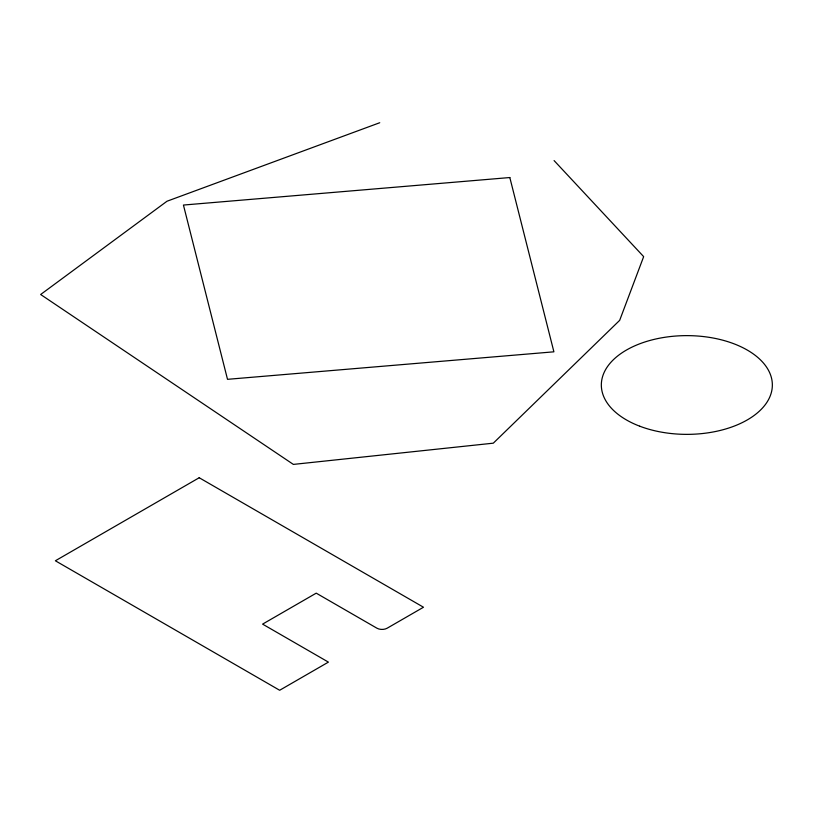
<?xml version="1.0" encoding="UTF-8"?>
<svg xmlns="http://www.w3.org/2000/svg" width="813" height="813" viewBox="0 0 813 813"><rect width="100%" height="100%" fill="white"/><g stroke="black" fill="none" stroke-linecap="round" stroke-linejoin="round"><path stroke-width="1.22" d="M379.742 122.733L167.011 201.228L40.65 294.499L293.371 464.406L493.308 443.176L619.669 320.352L643.662 256.634L554.09 160.588M199.205 477.739L55.375 560.777L279.662 690.267L328.411 662.117L262.589 624.12L316.227 593.155L376.937 628.205A7.226 4.177 0 0 0 387.161 628.205L423.492 607.23L199.205 477.739M509.822 177.539L183.433 205.049L227.508 379.325L553.897 351.816L509.822 177.539M639.729 426.195A85.507 49.369 0 0 0 772.198 387.953A85.507 49.369 0 0 0 648.601 340.84A85.507 49.369 0 0 0 639.729 426.195"/></g></svg>
